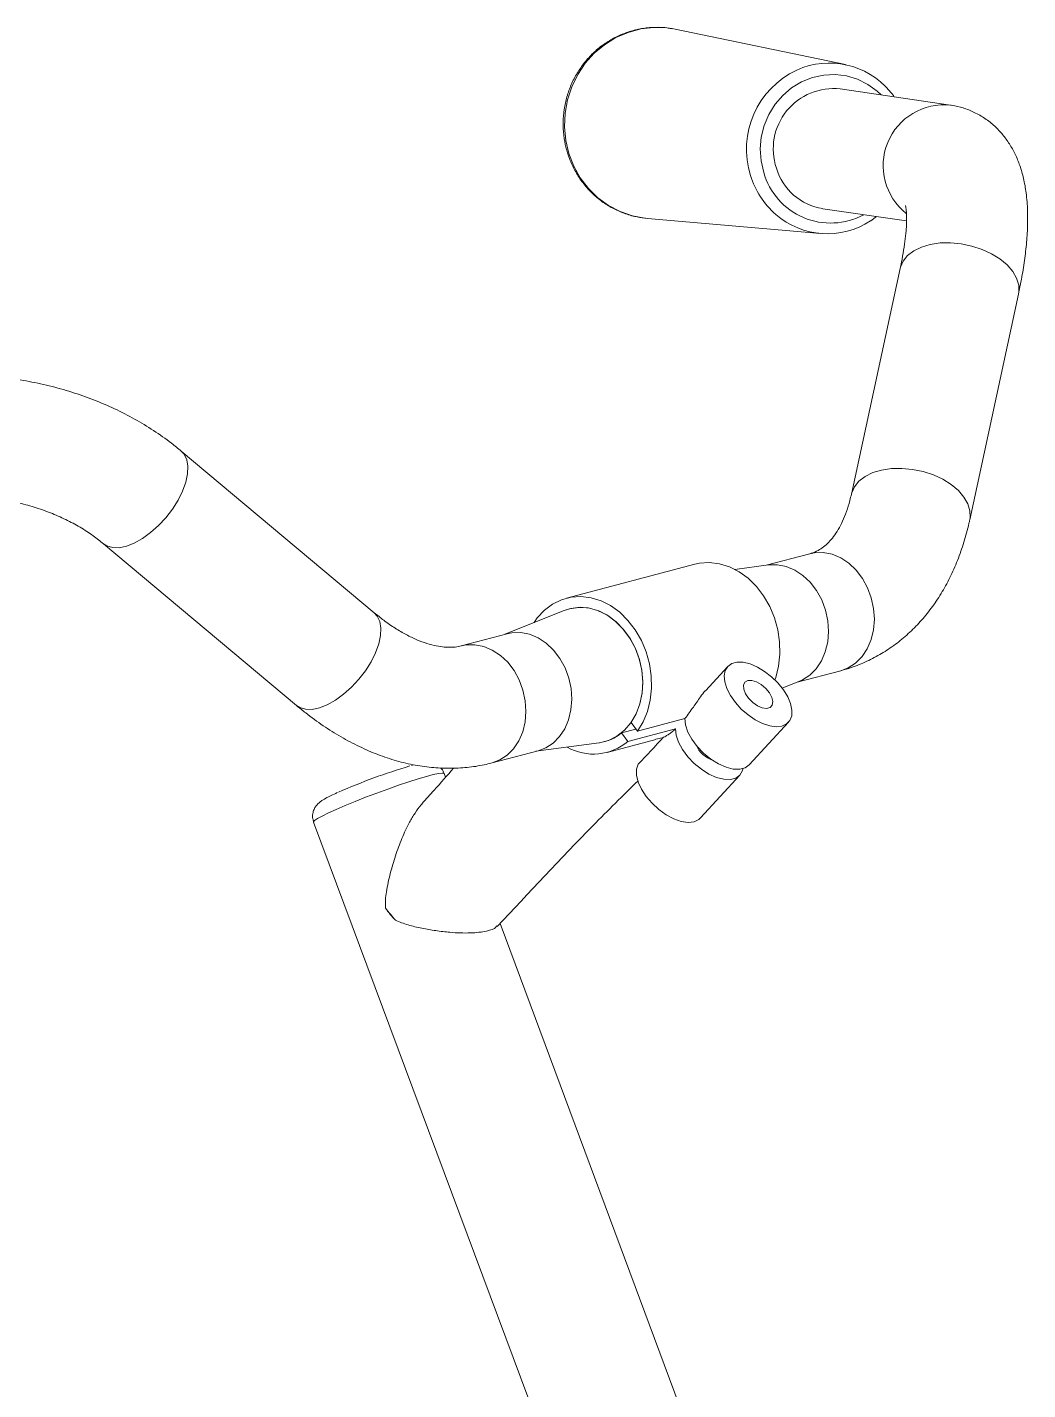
# Model space of a CAD drawing. Header units: millimetres. Extents: x -649 to 787, y -344 to 771.
# Drawn here: x 174.9 to 356.7, y 523.2 to 770.9 of the extents above; entities that cross this region are included whole.
import ezdxf

# ---------------------------------------------------------------- set-up
doc = ezdxf.new("R2010")
doc.units = ezdxf.units.MM

msp = doc.modelspace()

# ---------------------------------------------------------------- linework, layer by layer
at = {"color": 7, "linetype": 'Continuous', "lineweight": 15}
for p, q in [((292.63, 770.55), (292.07, 770.65)), ((323.55, 764.11), (292.63, 770.55)), ((342.63, 756.76), (322.63, 759.69)), ((287.58, 736.15), (319.05, 733.43)), ((319.44, 737.92), (334.67, 735.69)), ((328.21, 735.74), (329.24, 736.49)), ((333.5, 727.05), (324.65, 686.04)), ((346.16, 681.39), (355.01, 722.4)), ((237.93, 664.48), (202.87, 693.87)), ((188.74, 677.01), (223.8, 647.62)), ((317.07, 675.21), (309.16, 673.11)), ((296.18, 673.3), (272.86, 667.13)), ((309.59, 673.17), (303.49, 672.35)), ((272.43, 664.88), (261.67, 660.55)), ((262.1, 660.66), (253.76, 658.45)), ((302.18, 654.71), (298.12, 650.29)), ((314.79, 651.85), (322.7, 653.94)), ((312.09, 650.76), (315.2, 652.01)), ((285.76, 642.96), (284.6, 644.5)), ((285.76, 642.96), (294.41, 645.24)), ((306.08, 636.8), (313.22, 644.56)), ((282.89, 642.64), (284.05, 641.09)), ((292.69, 643.38), (284.05, 641.09)), ((259.39, 637.19), (267.72, 639.39)), ((267.3, 639.28), (278.8, 640.83)), ((280.28, 639.09), (289.12, 641.43)), ((245.14, 636.83), (244.7, 636.72)), ((250.9, 634.57), (250.64, 635.25)), ((297.23, 627.17), (304.37, 634.93)), ((226.93, 626.42), (277.61, 490.32)), ((301.32, 499.15), (260.8, 607.97))]:
    msp.add_line(p, q, dxfattribs=at)
at = {"color": 144, "linetype": 'Continuous', "lineweight": 0}
msp.add_line((282.89, 642.64), (285.48, 643.33), dxfattribs=at)
at = {"color": 8, "linetype": 'Continuous', "lineweight": 15, "flags": 128}
for points in [[(292.07, 770.65), (291.11, 770.79), (288.73, 770.87), (286.36, 770.6), (284.06, 769.97), (281.85, 769.02), (279.79, 767.74), (277.93, 766.18), (276.29, 764.36), (274.92, 762.31), (273.83, 760.09), (273.06, 757.73), (272.61, 755.29), (272.51, 752.81), (272.74, 750.34), (273.3, 747.94), (274.19, 745.65), (275.38, 743.52), (276.86, 741.59), (278.58, 739.91), (280.52, 738.5), (282.64, 737.39), (284.89, 736.62), (287.11, 736.2)], [(330.08, 758.6), (329.33, 759.3), (327.63, 760.53), (325.75, 761.46), (323.76, 762.06), (321.69, 762.31), (319.61, 762.22), (317.57, 761.78), (315.61, 761.01), (313.79, 759.91), (312.17, 758.53), (310.77, 756.9), (309.64, 755.06), (308.8, 753.06), (308.28, 750.95), (308.09, 748.78), (308.24, 746.61), (308.71, 744.5)], [(333.5, 727.05), (333.56, 727.27), (334.05, 728.4), (334.87, 729.41), (336, 730.27), (337.38, 730.95), (338.99, 731.43), (340.77, 731.69), (342.66, 731.73), (344.6, 731.55), (346.53, 731.14), (348.39, 730.53), (350.11, 729.74), (351.65, 728.78), (352.95, 727.69), (353.97, 726.51), (354.67, 725.27), (355.05, 724.01), (355.07, 722.77), (355.01, 722.4)], [(202.87, 693.87), (203.41, 693.27), (203.87, 692.29), (204.07, 691.09), (204.01, 689.71), (203.68, 688.19), (203.1, 686.59), (202.29, 684.94), (201.26, 683.31), (200.06, 681.75), (198.73, 680.31), (197.3, 679.04), (195.82, 677.97), (194.34, 677.14), (192.91, 676.57), (191.57, 676.3), (190.37, 676.31), (189.34, 676.62), (188.75, 677)], [(324.65, 686.05), (324.71, 686.26), (325.2, 687.39), (326.02, 688.4), (327.14, 689.26), (328.53, 689.94), (330.14, 690.42), (331.92, 690.68), (333.81, 690.72), (335.75, 690.54), (337.68, 690.13), (339.54, 689.52), (341.26, 688.73), (342.8, 687.77), (344.1, 686.68), (345.11, 685.5), (345.82, 684.26), (346.19, 683), (346.22, 681.76), (346.15, 681.39)], [(317.07, 675.21), (317.95, 675.38), (319.54, 675.41), (321.14, 675.1), (322.7, 674.44), (324.17, 673.47), (325.5, 672.21), (326.65, 670.71), (327.58, 669.01), (328.27, 667.16), (328.69, 665.24), (328.82, 663.29), (328.67, 661.38), (328.23, 659.58), (327.53, 657.94), (326.58, 656.51), (325.41, 655.33), (324.07, 654.46), (322.7, 653.94)], [(237.93, 664.48), (238.48, 663.88), (238.94, 662.9), (239.14, 661.7), (239.07, 660.32), (238.75, 658.8), (238.17, 657.2), (237.35, 655.55), (236.33, 653.93), (235.13, 652.37), (233.79, 650.93), (232.36, 649.65), (230.88, 648.58), (229.4, 647.75), (227.97, 647.19), (226.63, 646.91), (225.43, 646.92), (224.4, 647.23), (223.8, 647.62)], [(253.77, 658.46), (254.64, 658.63), (256.23, 658.66), (257.83, 658.34), (259.39, 657.69), (260.86, 656.72), (262.19, 655.46), (263.34, 653.95), (264.28, 652.25), (264.96, 650.41), (265.38, 648.48), (265.51, 646.54), (265.36, 644.63), (264.93, 642.83), (264.22, 641.18), (263.27, 639.75), (262.11, 638.58), (260.76, 637.71), (259.39, 637.19)], [(250.64, 635.25), (250.61, 635.29), (250.29, 635.33), (249.63, 635.25), (248.67, 635.04), (247.41, 634.71), (245.92, 634.27), (244.21, 633.73), (242.35, 633.1), (240.39, 632.41), (238.38, 631.68), (236.38, 630.92), (234.45, 630.16), (232.65, 629.41), (231.02, 628.71), (229.62, 628.07), (228.48, 627.51), (227.64, 627.05), (227.11, 626.69), (226.93, 626.46), (226.93, 626.42)]]:
    msp.add_lwpolyline(points, dxfattribs=at)
at = {"color": 7, "linetype": 'Continuous', "lineweight": 15, "flags": 128}
for points in [[(287.11, 736.2), (287.22, 736.18), (287.58, 736.15)], [(310.75, 652.29), (310.9, 652.72), (311.42, 654.77), (311.66, 656.94), (311.61, 659.16), (311.28, 661.38), (310.67, 663.55), (309.8, 665.62), (308.7, 667.54), (307.38, 669.26), (305.87, 670.73), (304.23, 671.93), (302.47, 672.82), (300.66, 673.38), (298.83, 673.61), (297.02, 673.48), (296.18, 673.3)], [(309.59, 673.17), (309.62, 673.18), (311.21, 673.21), (312.81, 672.89), (314.37, 672.24), (315.84, 671.26), (317.17, 670.01), (318.32, 668.5), (319.25, 666.8), (319.94, 664.96), (320.36, 663.03), (320.49, 661.08), (320.34, 659.18), (319.9, 657.37), (319.2, 655.73), (318.25, 654.3), (317.08, 653.13), (315.74, 652.26), (315.2, 652.01)], [(285.76, 642.96), (286.8, 644.65), (287.58, 646.54), (288.1, 648.6), (288.33, 650.76), (288.29, 652.99), (287.96, 655.21), (287.35, 657.38), (286.48, 659.45), (285.37, 661.37), (284.05, 663.09), (282.55, 664.56), (280.9, 665.76), (279.15, 666.65), (277.34, 667.21), (275.5, 667.43), (273.7, 667.31), (271.96, 666.84), (270.33, 666.04), (268.86, 664.92), (267.57, 663.52), (266.98, 662.69)], [(272.43, 664.88), (273.42, 665.21), (275.1, 665.45), (276.82, 665.35), (278.53, 664.89), (280.19, 664.09), (281.74, 662.97), (283.14, 661.57), (284.35, 659.93), (285.35, 658.09), (286.08, 656.11), (286.55, 654.04), (286.72, 651.95), (286.61, 649.89), (286.21, 647.92), (285.52, 646.1), (284.59, 644.48), (283.42, 643.11), (282.05, 642.03), (280.53, 641.27), (278.89, 640.85), (278.8, 640.83)], [(262.1, 660.66), (262.97, 660.83), (264.56, 660.86), (266.16, 660.55), (267.72, 659.89), (269.19, 658.92), (270.52, 657.66), (271.68, 656.16), (272.61, 654.46), (273.3, 652.61), (273.71, 650.69), (273.85, 648.74), (273.69, 646.83), (273.26, 645.03), (272.55, 643.39), (271.6, 641.96), (270.44, 640.79), (269.1, 639.91), (267.72, 639.39)], [(312.03, 643.87), (310.99, 643.75), (309.8, 643.91), (308.5, 644.34), (307.17, 645.02), (305.86, 645.91), (304.64, 646.97), (303.57, 648.16), (302.68, 649.42), (302.03, 650.69), (301.64, 651.91), (301.54, 653.02), (301.73, 653.98), (302.19, 654.73), (302.91, 655.24), (303.86, 655.49), (304.98, 655.46), (306.24, 655.17), (307.56, 654.61), (308.88, 653.82), (310.15, 652.84), (311.31, 651.71), (312.3, 650.48), (313.07, 649.2), (313.59, 647.95), (313.84, 646.78), (313.8, 645.74), (313.47, 644.89), (312.87, 644.25), (312.03, 643.87)], [(305.82, 652.13), (305.31, 651.83), (305.05, 651.3), (305.08, 650.58), (305.4, 649.76), (305.96, 648.93), (306.72, 648.17), (307.58, 647.57), (308.45, 647.2), (309.24, 647.09), (309.86, 647.25), (310.25, 647.67), (310.36, 648.31), (310.19, 649.09), (309.74, 649.93), (309.07, 650.73), (308.26, 651.42), (307.38, 651.91), (306.54, 652.16), (305.82, 652.13)], [(294.41, 645.24), (294.53, 644.08), (294.95, 642.79), (295.67, 641.47), (296.63, 640.16), (297.8, 638.94), (299.11, 637.87), (300.49, 637), (301.87, 636.39), (303.19, 636.05), (304.38, 636.01), (305.36, 636.28), (306.08, 636.8)], [(304.95, 636.12), (304.85, 635.77), (304.39, 634.96), (303.65, 634.41), (302.66, 634.15), (301.48, 634.19), (300.16, 634.52), (298.77, 635.14), (297.39, 636.01), (296.09, 637.08), (294.92, 638.3), (293.96, 639.6), (293.24, 640.93), (292.81, 642.21), (292.69, 643.38)], [(297.23, 627.17), (296.91, 626.89), (296.05, 626.48), (294.97, 626.37), (293.73, 626.55), (292.38, 627.02), (291.01, 627.74), (289.67, 628.7), (288.43, 629.83), (287.35, 631.08), (286.5, 632.38), (285.9, 633.69), (285.59, 634.92), (285.59, 636.01), (285.9, 636.92)]]:
    msp.add_lwpolyline(points, dxfattribs=at)
at = {"color": 144, "linetype": 'Continuous', "lineweight": 0, "flags": 128}
msp.add_lwpolyline([(284.6, 644.5), (285.53, 646.1), (286.2, 647.9), (286.6, 649.85), (286.73, 651.88), (286.56, 653.95), (286.12, 656), (285.4, 657.96), (284.44, 659.79), (283.26, 661.43), (281.89, 662.84), (280.37, 663.98), (278.74, 664.8), (277.05, 665.3), (275.35, 665.46), (273.68, 665.27), (272.43, 664.88)], dxfattribs=at)
at = {"color": 8, "linetype": 'Continuous', "lineweight": 15}
for centre, radius, start, end in [((321.47, 748.74), 15.89, 115.0504, 197.5523), ((341.48, 745.75), 11.06, 83.8757, 231.6623), ((320.92, 748.41), 15.27, 197.006, 229.0317), ((320.88, 747.97), 12.66, 195.9288, 298.3198)]:
    msp.add_arc(centre, radius, start, end, dxfattribs=at)
at = {"color": 7, "linetype": 'Continuous', "lineweight": 15}
for centre, radius, start, end in [((320.64, 750.05), 14.35, 40.1514, 114.2725), ((321.41, 748.8), 10.96, 83.5874, 198.5706), ((321.03, 748.24), 10.43, 196.3175, 261.2397), ((320.3, 747.73), 14.35, 229.1224, 303.1073), ((277.76, 648.5), 9.72, 240.4774, 310.3321), ((301.3, 642.68), 5.38, 204.6772, 250.1245), ((274.24, 535.45), 105.47, 106.4266, 113.9372)]:
    msp.add_arc(centre, radius, start, end, dxfattribs=at)
at = {"color": 144, "linetype": 'Continuous', "lineweight": 0}
for centre, radius, start, end in [((277.69, 648.87), 8.11, 277.8258, 309.8466), ((378.18, 721.74), 177.24, 218.7697, 219.6855), ((257.56, 623.27), 21.57, 215.4621, 222.9931)]:
    msp.add_arc(centre, radius, start, end, dxfattribs=at)
at = {"color": 7, "linetype": 'Continuous', "lineweight": 15}
for points, knots in [([(292.05, 770.62), (291.82, 770.67), (290.84, 770.88), (289.08, 770.93), (286.81, 770.76), (284.58, 770.25), (282.43, 769.45), (280.41, 768.36), (278.54, 767), (276.87, 765.4), (275.41, 763.58), (274.2, 761.57), (273.27, 759.41), (272.62, 757.15), (272.27, 754.81), (272.23, 752.45), (272.48, 750.18), (272.87, 748.74), (273.06, 748.06)], [0, 0, 0, 0, 0.020633, 0.085903, 0.151137, 0.216372, 0.281649, 0.347003, 0.412462, 0.478043, 0.543752, 0.609587, 0.675538, 0.741589, 0.807719, 0.873904, 0.94011, 1, 1, 1, 1]), ([(332.44, 758.25), (332.33, 758.43), (332.1, 758.79), (331.81, 759.09), (331.66, 759.24)], [0, 0, 0, 0, 0.493505, 1, 1, 1, 1]), ([(355.01, 722.4), (355.13, 723), (355.51, 724.79), (356.01, 727.69), (356.44, 731.05), (356.68, 734.35), (356.7, 737.6), (356.47, 740.63), (355.99, 743.35), (355.32, 745.7), (354.46, 747.8), (353.42, 749.69), (352.18, 751.4), (350.7, 752.97), (348.97, 754.35), (347.02, 755.47), (344.99, 756.27), (343.51, 756.62), (342.74, 756.74), (342.63, 756.76)], [0, 0, 0, 0, 0.03882, 0.115419, 0.193239, 0.273067, 0.355448, 0.440524, 0.511943, 0.57596, 0.634117, 0.688106, 0.73926, 0.788577, 0.842188, 0.893883, 0.944265, 0.99257, 1, 1, 1, 1]), ([(273.06, 748.06), (273.21, 747.6), (273.61, 746.41), (274.51, 744.58), (275.79, 742.63), (277.32, 740.88), (279.06, 739.37), (280.99, 738.11), (283.07, 737.15), (285.12, 736.49), (286.49, 736.3), (287.1, 736.22)], [0, 0, 0, 0, 0.073154, 0.192323, 0.311456, 0.430392, 0.549097, 0.667554, 0.785767, 0.903765, 1, 1, 1, 1]), ([(334.48, 738.52), (334.48, 738.5), (334.49, 738.47), (334.57, 738.06), (334.65, 737.37), (334.69, 736.35), (334.67, 735.03), (334.55, 733.4), (334.32, 731.48), (333.98, 729.36), (333.66, 727.8), (333.5, 727.05)], [0, 0, 0, 0, 0.084606, 0.18376, 0.287279, 0.395907, 0.509805, 0.628718, 0.752145, 0.879465, 1, 1, 1, 1]), ([(202.87, 693.87), (202.28, 694.35), (200.67, 695.66), (197.87, 697.64), (194.42, 699.73), (190.77, 701.59), (186.96, 703.23), (182.99, 704.62), (178.89, 705.77), (174.69, 706.66), (170.4, 707.3), (166.04, 707.67), (161.65, 707.79), (157.24, 707.63), (153.8, 707.32), (151.84, 707.05), (151.34, 706.98)], [0, 0, 0, 0, 0.044323, 0.120794, 0.197461, 0.274425, 0.351632, 0.429032, 0.506577, 0.584227, 0.661951, 0.739727, 0.817538, 0.895374, 0.973235, 1, 1, 1, 1]), ([(154.47, 685.2), (155.05, 685.28), (156.76, 685.51), (159.64, 685.73), (163.09, 685.77), (166.49, 685.58), (169.82, 685.17), (173.06, 684.54), (176.16, 683.7), (179.12, 682.66), (181.91, 681.44), (184.51, 680.04), (186.8, 678.56), (188.12, 677.5), (188.74, 677.01)], [0, 0, 0, 0, 0.043933, 0.132014, 0.220066, 0.308052, 0.395965, 0.483808, 0.571599, 0.659368, 0.747169, 0.835095, 0.923279, 1, 1, 1, 1]), ([(324.65, 686.04), (324.56, 685.65), (324.3, 684.52), (323.78, 682.83), (323.06, 681.06), (322.27, 679.54), (321.41, 678.27), (320.52, 677.23), (319.57, 676.4), (318.53, 675.73), (317.7, 675.38), (317.16, 675.23), (317.07, 675.21)], [0, 0, 0, 0, 0.0537131, 0.1569877, 0.2603258, 0.3644128, 0.4703027, 0.5796852, 0.6953169, 0.8218163, 0.9715344, 1, 1, 1, 1]), ([(322.7, 653.94), (323.35, 654.12), (324.97, 654.59), (327.46, 655.6), (330.15, 657.01), (332.67, 658.69), (335.02, 660.64), (337.2, 662.83), (339.19, 665.27), (340.99, 667.94), (342.59, 670.85), (343.97, 673.98), (345.13, 677.28), (345.8, 679.79), (346.11, 681.17), (346.16, 681.39)], [0, 0, 0, 0, 0.0544943, 0.1365081, 0.2181895, 0.2997554, 0.3815934, 0.4641098, 0.5476607, 0.6325247, 0.7188725, 0.806743, 0.8960362, 0.9833463, 1, 1, 1, 1]), ([(253.76, 658.45), (253.6, 658.41), (253.06, 658.28), (252.08, 658.17), (250.72, 658.2), (249.21, 658.41), (247.54, 658.84), (245.69, 659.53), (243.76, 660.45), (241.75, 661.63), (239.8, 662.97), (238.52, 664.01), (237.93, 664.48)], [0, 0, 0, 0, 0.052944, 0.172144, 0.281309, 0.384854, 0.49469, 0.600949, 0.705419, 0.809216, 0.912935, 1, 1, 1, 1]), ([(298.12, 650.29), (298.11, 650.28), (297.79, 649.99), (297.05, 648.95), (295.84, 647.17), (294.91, 645.93), (294.41, 645.24)], [0, 0, 0, 0, 0.010542, 0.237593, 0.582349, 1, 1, 1, 1]), ([(223.8, 647.62), (224.36, 647.16), (225.95, 645.86), (228.64, 643.9), (231.9, 641.85), (235.23, 640.1), (238.6, 638.65), (241.99, 637.52), (245.37, 636.72), (248.72, 636.26), (252, 636.14), (255.2, 636.34), (257.65, 636.75), (259.03, 637.09), (259.39, 637.19)], [0, 0, 0, 0, 0.0512561, 0.1461417, 0.2412123, 0.336102, 0.4304904, 0.5239994, 0.6162509, 0.706942, 0.7959107, 0.8831645, 0.9688705, 1, 1, 1, 1]), ([(290.53, 641.84), (290.44, 641.81), (289.98, 641.67), (289.5, 641.56), (289.11, 641.47)], [0, 0, 0, 0, 0.1806594, 1, 1, 1, 1]), ([(292.69, 643.38), (292.48, 643.18), (292.26, 643), (291.85, 642.67), (291.65, 642.52), (291.28, 642.26), (291.1, 642.15), (290.78, 641.96), (290.64, 641.89), (290.53, 641.84)], [0, 0, 0, 0, 0.25, 0.25, 0.5, 0.5, 0.75, 0.75, 1, 1, 1, 1]), ([(252.35, 636.21), (251.18, 634.88), (249.28, 632.73), (247.37, 630.59), (246.64, 629.78)], [0, 0, 0, 0, 0.6182604, 1, 1, 1, 1]), ([(250.62, 635.23), (250.6, 635.32), (250.49, 635.7), (250.25, 636.07), (250.02, 636.26), (250.01, 636.27)], [0, 0, 0, 0, 0.219259, 0.989989, 1, 1, 1, 1]), ([(231.25, 631.78), (231.05, 631.69), (230.42, 631.4), (229.55, 630.97), (228.78, 630.56), (228.22, 630.19), (227.78, 629.84), (227.34, 629.35), (226.96, 628.72), (226.74, 627.93), (226.71, 627.11), (226.89, 626.63), (226.96, 626.43)], [0, 0, 0, 0, 0.078124, 0.24864, 0.428262, 0.534554, 0.629787, 0.700798, 0.774669, 0.854911, 0.940527, 1, 1, 1, 1]), ([(260.3, 607.45), (266.05, 613.61), (274.41, 622.58), (283.14, 631.23), (285.87, 633.94)], [0, 0, 0, 0, 0.6866387, 1, 1, 1, 1]), ([(246.66, 629.75), (246.59, 629.68), (246.12, 629.24), (245.34, 628.06), (244.14, 626.07), (242.92, 623.44), (241.76, 620.31), (240.8, 617.06), (240.24, 614.38), (239.93, 612.28), (239.97, 611.27), (240, 610.76)], [0, 0, 0, 0, 0.018645, 0.115142, 0.214304, 0.371865, 0.533551, 0.693318, 0.854976, 0.926979, 1, 1, 1, 1]), ([(241.79, 608.56), (242.54, 608.27), (244.07, 607.67), (246.57, 607.11), (249.14, 606.65), (251.5, 606.38), (253.61, 606.25), (255.4, 606.25), (257.04, 606.36), (258.74, 606.66), (259.95, 607.06), (260.15, 607.47), (260.19, 607.55)], [0, 0, 0, 0, 0.111733, 0.226782, 0.338241, 0.453132, 0.539178, 0.627554, 0.713696, 0.802964, 0.958864, 1, 1, 1, 1])]:
    msp.add_open_spline(points, degree=3, knots=knots, dxfattribs=at)
msp.add_open_spline([(285.9, 636.92), (287.44, 638.57), (288.98, 640.21), (290.53, 641.84)], degree=3, dxfattribs=at)

doc.saveas('drawing.dxf')
